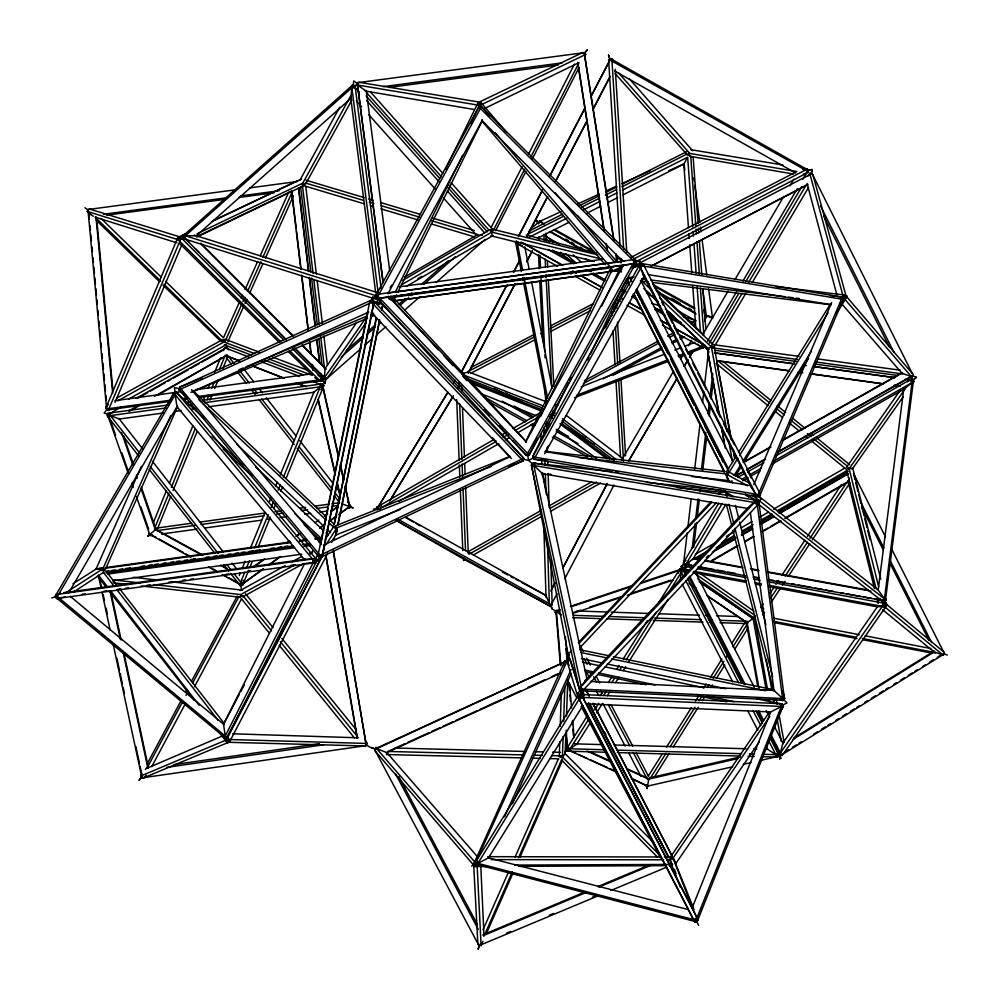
<?xml version="1.0" encoding="UTF-8"?>
<svg xmlns="http://www.w3.org/2000/svg" width="999" height="999" viewBox="0 0 999 999"><rect width="100%" height="100%" fill="white"/><g stroke="black" fill="none" stroke-linecap="round" stroke-linejoin="round"><path stroke-width="1.5" d="M584.303 54.233L584.315 52.647L357.242 82.742L383.054 282.63M331.705 542.469L331.718 540.971M559.29 756.755L559.752 741.832M560.239 726.298L561.263 693.681M568.468 661.912L565.097 660.651L563.249 665.709M563.136 736.475L562.4 757.941L560.327 757.155M563.661 721.153L564.81 687.412M565.084 754.557L565.871 732.941M566.495 715.958L567.794 680.444M186.039 233.803L183.217 235.14L183.004 238.461L380.532 300.637M185.127 239.123L185.339 235.801L196.341 235.789L350.824 98.476L351.835 87.75L355.294 87.825L354.383 86.663L355.007 85.527L351.548 85.452L378.146 292.782M236.001 189.723L87.924 209.528L88.774 212.937M60.839 593.331L56.344 594.28L56.955 598.301L65.322 596.94M196.791 237.1L303.758 185.689L303.933 183.616M208.891 406.73L313.898 392.307L325.224 382.804L325.612 378.758M227.535 743.256L227.772 740.746M325.562 378.758L325.187 382.792L321.715 380.219L325.224 382.754M353.284 85.489L353.708 80.894L357.405 83.516M693.294 566.208L683.503 564.41L687.237 532.654M687.961 526.461L691.233 498.576M694.692 469.155L699.962 424.238M702.509 402.547L703.783 391.708M704.52 385.514L708.428 352.16M692.195 548.314L695.104 523.588M695.654 518.956L698.026 498.863M701.473 469.505L705.843 432.417M708.029 413.873L709.302 403.047M710.027 396.865L712.762 373.688M693.681 547.302L696.603 522.602M697.327 516.421L699.325 499.438M700.237 491.72L700.599 488.636M702.784 470.104L706.78 436.138M709.153 416.071L710.426 405.269M711.151 399.088L713.511 379.021M758.603 504.37L883.453 602.097L886.063 600.112L885.663 598.526L884.465 598.851L878.196 589.984L903.695 389.335L912.012 382.642L909.977 379.857L907.604 381.768M606.393 752.259L567.469 751.148L566.246 730.169M884.152 601.273L912.324 380.169L913.511 380.132L885.364 600.948L768.406 580.007M532.355 464.06L531.893 467.357L535.614 463.399L532.355 464.06L542.607 473.751L747.289 508.366L756.093 500.224L759.003 502.984L757.404 505.269L754.482 502.509L757.904 501.81L761.001 499.3L758.778 495.741M757.404 505.269L757.904 501.81M780.381 700.074L783.603 699.4L784.078 696.153L780.381 700.074L782.854 700.586L784.352 698.214L758.703 500.661L533.241 462.999L531.456 465.134L568.493 655.956L569.318 654.845L568.106 653.97L571.64 651.098M333.167 549.45L366.333 745.579L141.933 777.884L142.208 776.111M378.534 304.083L381.406 302.884L523.651 458.241L523.039 460.764L319.692 557.829L320.092 555.294L179.545 387.187L202.447 377.622M678.433 573.289L678.858 570.616L680.956 569.205M681.393 569.418L681.93 565.983M648.701 779.133L647.602 786.101L632.504 778.77M680.144 580.207L681.193 573.526M372.615 297.178L371.99 301.024L372.602 297.24L376.536 296.778M337.05 527.734L335.876 534.989L337 529.333M381.83 309.765L382.904 304.533L381.63 309.815M508.653 466.62L523.101 460.901L523.588 458.091L372.327 299.638L179.87 387.125L179.008 389.885L185.789 396.266M775.336 757.055L775.823 754.657L777.821 753.096M776.423 745.454L778.121 754.732L777.634 757.13L762.075 756.68M323.064 552.597L371.953 313.249L374.101 301.498L369.967 300.624L317.894 556.156L322.065 556.693L324.787 544.58M320.542 545.042L328.022 508.341M328.646 505.282L352.01 390.621M352.635 387.562L367.907 312.637M321.89 556.967L373.988 301.461L382.992 304.558L382.48 307.118M333.891 525.262L376.198 317.832M334.59 523.351L376.573 317.532M337.712 524.987L379.62 319.618M337.15 529.195L336.014 534.765L331.818 541.371M338.087 524.625L379.682 320.804M937.274 657.379L941.22 654.919L943.381 655.344L944.117 652.26L885.439 603.458L769.267 581.942M335.052 528.533L335.714 525.774L509.615 456.531M769.005 586.65L877.334 606.83L882.317 606.356L883.128 603.034M943.381 655.344L884.627 606.793L885.439 603.458M179.008 389.885L371.628 302.447L372.327 299.638M778.271 451.598L909.764 377.147L912.112 377.46L912.924 374.163L845.254 295.092L775.998 286.588M848.226 482.03L849.262 477.922M779.67 759.34L780.743 755.057L783.291 753.933M845.254 295.092L844.342 298.676L912.112 377.46M689.148 570.816L684.377 569.555L685.202 566.371L692.844 567.782M597.989 895.891L478.983 945.653L374.675 749.637L567.245 660.764L377.897 747.564L375.711 747.514L374.812 750.636L474.887 866.533L485.764 866.483M473.688 865.159L474.7 861.837L477.285 858.591M474.887 866.533L475.886 863.223L375.711 747.514M704.595 321.353L706.393 315.472M478.196 949.038L479.42 945.054L478.146 949.05M566.783 661.288L568.119 656.93M782.229 704.183L783.079 706.131L697.015 921.99L696.003 920.229L782.229 704.183L756.98 698.863M779.744 703.658L781.318 706.455L770.729 711.937L692.157 907.841L697.002 917.719L693.443 919.555L689.223 910.913M153.484 522.327L166.433 490.571M169.368 483.354L192.919 425.624M202.922 401.086L204.695 396.765M208.229 388.099L209.99 383.766M214.698 372.227L220.592 357.792M223.526 350.574L224.713 347.689L248.614 356.93M154.92 527.609L168.981 493.156M171.316 487.412L195.329 428.546M207.043 399.825L208.791 395.517M211.726 388.336L214.073 382.605M219.343 369.68L224.613 356.755M170.717 496.316L156.98 529.982L202.822 555.119M173.052 490.571L197.065 431.693M209.952 400.099L211.713 395.791M214.635 388.611L218.157 379.982M222.839 368.494L227.784 356.381L225.187 355.319L239.648 360.926M239.236 575.649L240.409 572.764M242.158 568.456L245.092 561.263M250.362 548.314L265.01 512.362M269.106 502.297L270.866 497.977M275.549 486.476L277.31 482.155M280.232 474.975L314.21 391.546M248.714 570.229L242.557 585.352L239.797 584.403L244.792 572.14M246.541 567.832L249.463 560.639M252.397 553.458L253.559 550.586M254.733 547.714L268.194 514.672M271.116 507.492L273.451 501.735M278.134 490.247L280.482 484.503M283.404 477.322L321.154 384.603L323.838 385.714L286.126 478.359M249.875 567.357L252.223 561.613M258.067 547.252L270.342 517.107M273.851 508.503L275.599 504.195M280.856 491.271L282.617 486.963M187.712 232.742L177.897 237.387L105.644 408.491L108.242 410.414L110.964 408.903M108.242 410.414L180.644 239.373L183.429 238.049M115.01 402.36L181.818 244.892M533.878 459.103L759.24 496.903L758.303 494.567L842.369 297.028L830.032 295.504M759.24 496.903L843.156 299.488L842.369 297.028M753.808 484.627L831.68 302.547M468.768 372.365L468.344 372.989L514.985 283.816M484.627 934.739L512.225 872.002M518.493 857.741L561.775 759.377M565.097 660.651L473.638 864.185L477.884 944.317L481.093 945.603L482.979 941.32M486.113 934.19L512.437 874.312M519.955 857.204L562.574 760.264M141.334 466.333L96.041 569.118L102.909 568.793L170.779 415.484M169.006 403.521L173.701 392.869L176.773 392.432L317.145 560.252L227.285 736.987L224.313 737.836L220.929 733.453M483.004 929.832L508.141 872.814M515.047 857.142L558.391 758.79M177.61 406.518L105.07 570.042L102.073 570.666M239.298 302.447L223.464 337.812L165.584 281.356M241.209 298.202L242.47 295.379M245.005 289.722L257.68 261.438M260.215 255.781L288.723 192.133M225.774 339.885L241.721 304.358M243.007 301.523L244.917 297.252M247.465 291.571L260.864 261.738M262.774 257.467L292.12 192.108M227.822 341.695L243.756 306.281M245.03 303.446L246.94 299.2M249.488 293.531L262.862 263.786M265.409 258.117L293.444 195.779M504.52 816.695L571.078 669.467M512.337 803.783L571.203 673.463M697.015 921.99L476.81 864.497L475.574 862.749L568.019 659.078L570.279 659.552L567.045 661.226L569.068 665.346M806.955 172.053L806.368 173.314L803.371 174.026M802.834 179.333L808.141 170.042L610.651 58.754L591.208 95.792M447.839 392.17L376.673 509.44L447.827 392.532M587.562 359.977L588.923 357.167M590.284 354.358L626.96 278.496M545.616 451.423L548.326 445.804M605.307 327.809L628.646 279.47M489.572 115.971L481.481 106.506L478.733 107.143L375.124 296.715L526.411 455.344L529.183 455.107L537.375 438.274M601.523 306.431L619.954 268.556M546.353 460.601L533.966 459.24L532.717 456.83L568.581 382.942M569.929 380.157L571.291 377.372M445.454 169.368L478.059 102.672L582.879 52.472L585.739 54.421L584.665 56.518M540.559 416.558L611.738 270.816M390.085 287.987L391.446 285.202M470.566 123.589L478.758 106.868L481.468 106.781L636.838 261.288L529.108 454.97L526.485 455.482L512.749 440.559M479.77 107.605L481.131 104.808L585.739 54.421M525.836 441.271L609.69 269.842L612.424 269.418M391.783 299.3L393.156 296.503M395.217 292.32L462.549 155.357M396.516 294.805L394.455 298.988L526.423 441.908M397.889 292.008L482.442 120.317M304.732 563.374L223.514 724.175L225.25 735.988L222.827 735.913M224.313 737.836L314.098 560.926L317.145 560.252M491.071 227.647L522.152 166.683M528.508 154.208L574.413 64.136M493.518 230.095L524.625 169.181M530.981 156.731L579.058 62.6L484.39 108.579M495.566 230.769L525.973 171.304M532.342 158.853L579.008 67.582M518.219 236.713L542.544 189.735M549.7 175.924L584.765 108.217M519.38 234.927L542.282 190.709M550.162 175.512L585.227 107.805M591.67 95.38L608.853 62.213M610.651 58.754L609.565 60.827L608.603 59.728L611.863 58.879L613.91 61.201M327.797 553.096L229.558 741.87L143.544 777.896L140.597 776.098L226.398 739.909L322.302 555.943M547.477 196.653L526.81 236.588L547.639 196.791M555.394 181.456L587.025 120.654M592.782 109.603L610.027 76.436M556.268 180.22L587.15 120.867M592.894 109.815L609.427 78.059M461.163 372.427L506.318 285.889M513.486 272.153L519.942 259.79M462.013 371.166L507.142 284.69M513.598 272.34L520.042 259.99M527.26 260.389L532.317 250.737M515.084 283.991L468.344 372.989M526.623 261.963L532.405 250.936M395.666 520.029L550.324 606.306L557.055 593.756M564.735 578.796L614.01 485.039M204.745 419.093L176.436 392.507L174.038 392.807L54.957 596.64L224.588 737.374L227.01 737.449L322.227 556.093M239.261 694.492L224.076 723.288L119.83 589.06M240.709 691.745L244.318 684.889M552.01 588.399L554.907 582.892M562.887 567.757L607.105 483.803M550.786 590.983L555.144 582.717M563.111 567.569L607.355 483.578M140.597 776.098L142.07 773.351M147.24 763.723L181.181 700.499M185.602 692.245L187.075 689.497M191.508 681.256L237.25 596.028M147.665 766.87L182.293 702.285M185.989 695.416L188.199 691.296M192.62 683.041L239.036 596.465M151.761 766.533L185.602 703.308M194.43 686.825L241.508 598.876M463.573 560.489L464.635 558.528M387.899 293.843L482.405 120.03M516.458 240.784L515.397 242.745L557.592 266.396M518.531 241.945L517.47 243.906L522.365 245.854M299.825 180.444L339.722 107.168M375.124 296.715L377.884 296.278L481.481 106.506M538.573 223.901L540.047 221.191L542.769 222.715M463.524 560.476L464.585 558.516M313.074 273.589L302.285 184.128L350.524 96.179L375.711 292.882M351.848 100.087L305.494 184.141L302.285 184.128M525.599 442.195L623.164 265.784M688.473 227.66L683.803 164.061L687.374 157.642M526.485 455.482L634.203 261.576L636.838 261.288M532.642 456.68L640.409 263.349L841.932 297.065L843.581 299.45L839.472 306.069M533.966 459.24L641.932 265.834L640.409 263.349M544.667 453.721L644.58 275.462M704.919 345.154L703.259 348.052L677.397 333.554M68.631 592.981L177.41 405.881M54.957 596.64L57.343 596.565L176.436 392.507M621.703 460.002L673.576 371.203M680.494 359.178L682.991 355.095M688.323 345.766L691.62 340.334M628.496 461.126L677.01 378.421M684.053 366.408L687.175 361.076M689.522 357.068L692.657 351.735M702.684 334.628L728.034 291.171M734.927 279.67L783.666 196.553M789.959 185.826L793.893 179.133M628.596 461.151L677.147 378.384M684.203 366.371L688.111 359.69M689.685 357.018L692.806 351.685M707.404 341.333L736.575 291.795M742.894 281.094L797.302 188.699M709.39 343.181L738.623 293.681M745.741 281.643L801.835 186.651M808.166 175.949L809.739 173.277L812.849 174.5L846.465 297.515L836.6 313.361M711.962 344.305L742.082 293.394M748.426 282.68L806.28 184.865M731.231 438.623L714.185 346.74L745.916 293.182M752.259 282.48L808.591 187.412M718.706 503.171L683.279 562.924L685.139 565.634L689.173 563.299M731.405 481.743L731.98 480.756M685.139 565.634L722.277 503.359M725.911 504.208L692.644 559.59L710.114 549.512M389.598 501.036L453.359 395.741M458.204 387.749L459.815 385.077L458.753 382.629M391.221 498.676L452.547 397.427M458.191 388.099L459.802 385.427M453.496 382.867L455.119 380.207M780.419 710.963L783.441 706.555L781.867 703.758L578.896 694.355L475.561 862.149L476.81 865.109L482.217 865.109M476.81 865.109L580.332 697.302L578.896 694.355M736.388 455.819L726.573 471.678L728.034 474.125M738.848 451.86L830.444 303.896M476.648 860.389L477.897 863.348L488.499 857.866L582.754 705.706L577.697 696.315M548.414 605.244L549.363 603.696L545.978 595.416M728.845 472.802L737.861 458.266M739.497 455.619L827.984 312.899M550.324 606.306L551.286 604.77L397.827 519.155M734.078 475.487L740.659 464.897M743.131 460.926L811.475 351.074M735.476 475.836L741.233 466.583M743.693 462.624L808.641 358.279M617.17 772.452L566.383 749.088L586.725 716.795M593.369 706.268L595.029 703.633M600.012 695.729L602.497 691.77M608.304 682.554L611.625 677.285M616.608 669.392L619.093 665.434M623.251 658.853L647.315 620.654M657.28 604.857L680.107 568.618L686.475 572.814M568.856 750.798L588.798 719.155M594.617 709.927L598.763 703.333M603.746 695.429L606.243 691.47M612.062 682.242L614.547 678.296M619.53 670.379L622.027 666.433M626.173 659.839L656.081 612.387M669.367 591.296L682.667 570.204M576.573 744.567L590.721 722.127M596.54 712.886L602.36 703.633M607.355 695.716L609.852 691.758M615.671 682.517L619.005 677.235M623.164 670.629L625.661 666.67M628.983 661.388L668.081 599.35M678.071 583.503L680.556 579.545M648.339 776.048L662.399 753.696M666.533 747.115L691.345 707.667M695.479 701.098L698.788 695.841M703.758 687.949L706.231 684.003M710.376 677.434L721.952 659.028M731.88 643.244L745.454 621.665M650.349 778.196L666.046 753.234M670.179 746.665L694.979 707.255M699.113 700.686L702.409 695.429M707.367 687.549L709.028 684.914M713.161 678.346L723.9 661.263M726.385 657.33L728.858 653.383M732.991 646.815L747.04 624.487M654.233 777.234L669.168 753.483M673.314 746.89L698.201 707.317M702.347 700.724L704.844 696.765M710.651 687.537L712.312 684.902M716.458 678.296L724.75 665.109M734.715 649.288L747.989 628.184M326.074 544.53L337.187 527.522L333.579 526.785L325.237 539.148M56.344 594.28L56.456 598.613L315.909 562.599L319.48 557.155M760.589 607.704L763.149 603.808M769.954 593.431L774.213 586.937M775.923 584.353L778.483 580.456M781.88 575.262L804.882 540.234M807.442 536.338L841.52 484.44M762.025 611.188L763.748 608.591M770.591 598.176L777.434 587.762M785.139 576.048L807.404 542.207M809.977 538.299L846.777 482.33L785.114 518.031M762.886 614.959L764.585 612.362M771.415 602.01L780.793 587.774M782.492 585.189L785.052 581.306M788.461 576.123L809.777 543.768M812.337 539.885L849.849 482.942M315.909 562.599L315.334 558.591L317.794 554.907M769.542 711.8L670.504 856.992L664.31 856.98M769.842 716.445L673.026 858.129L675.961 863.348L759.352 741.695M356.78 322.315L324.613 369.23L320.704 336.838M371.566 300.761L373.301 298.226M365.796 322.914L326.985 378.721L323.713 378.796L365.796 317.982M376.311 302.772L378.946 298.976M877.334 606.83L782.891 743.006L780.381 753.021L778.995 752.984M379.145 303.733L380.919 301.174M885.027 599.625L886.538 605.631L782.205 755.506L779.295 754.607L883.528 604.62L882.379 600.037M900.211 390.297L846.665 467.045L847.901 468.781M912.137 384.091L913.935 381.556L911.9 378.758L909.977 379.857M782.854 700.586L757.092 502.947L758.703 500.661M848.526 469.655L905.618 388.236L772.264 463.986M310.439 554.108L313.012 550.461M319.018 541.945L321.591 538.299L315.447 539.16M852.172 469.205L903.196 396.79M582.017 685.389L586.863 678.708M578.096 693.094L580.531 689.747M478.983 945.653L479.995 944.267M473.801 866.62L475.262 864.772M241.508 595.579L240.185 597.24L141.159 585.963M145.367 769.467L148.077 766.108L124.076 653.683M139.198 780.194L141.87 776.872L139.148 780.144M331.705 541.72L334.615 538.124M144.418 777.522L146.229 775.286M491.108 230.944L492.495 229.246L597.739 254.832M226.86 742.257L229.096 739.522L367.37 743.456L365.272 745.966L226.86 742.257L218.244 731.168M228.534 742.307L230.757 739.56M317.719 374.812L321.603 378.434L319.505 380.994L314.797 377.572M317.769 380.332L320.642 381.431L322.739 378.871L292.52 348.763M479.308 102.06L476.948 104.92L480.032 107.055L478.421 105.17L356.293 84.84L358.516 82.205L480.781 102.31L505.993 131.843M478.421 105.17L480.781 102.31M164.011 284.253L222.927 341.608L224.912 339.223L259.44 352.185M108.342 404.383L106.406 406.68L107.268 409.965L169.818 401.423M106.98 409.515L104.096 412.962L107.929 414.423M177.06 239.373L179.321 236.713L182.055 238.699M180.394 237.05L89.311 208.928L87.188 211.388L178.147 239.71L180.394 237.05L283.691 339.96M941.22 654.919L944.53 653.758L891.795 549.363M693.443 919.555L694.455 921.328L696.503 921.103L698.014 919.492L698.289 920.191L694.73 922.027L577.822 696.765L566.945 660.876L570.179 659.203L581.406 694.904L698.289 920.191M578.309 642.657L710.976 501.723M718.468 493.768L720.604 491.496M578.833 643.568L711.725 502.385M719.168 494.48L721.303 492.22M579.72 647.914L716.121 503.021M584.914 680.781L747.289 508.366M579.258 688.573L756.443 500.424L759.365 503.184L582.192 691.296L579.258 688.573L567.994 653.621M706.268 557.742L708.403 555.481M374.675 749.637L375.849 748.513M377.897 747.564L376.735 748.688L386.788 752.572L478.146 857.517M612.325 471.653L533.316 463.149L531.381 464.985L579.67 690.759L782.504 700.174L784.715 698.626L782.791 691.083M121.091 406.868L106.993 415.484L138.611 455.894M359.44 92.457L352.809 84.903L182.767 236.126L286.725 340.522M183.466 237.475L353.733 86.064L352.809 84.903M346.366 350.424L362.762 336.001M367.445 331.88L375.649 324.675M399.076 304.071L404.932 298.913M408.441 295.829L411.95 292.732M421.328 284.49L448.264 260.801M341.258 357.08L363.361 337.637M366.858 334.565L375 327.41M378.496 324.338L380.819 322.29M400.599 304.895L408.741 297.727M411.064 295.679L413.399 293.644M423.863 284.428L455.282 256.793M294.455 348.239L325.761 379.483L361.388 348.151M364.897 345.08L371.903 338.923M376.561 334.815L385.901 326.611M404.583 310.19L419.755 296.84M436.088 282.48L485.114 239.385M136.301 496.353L150.137 535.626L152.347 535.314L149.713 534.39L157.83 527.922M147.752 536.163L150.1 534.128L150.137 535.626M147.74 536.188L150.087 534.153M320.829 389.76L322.952 387.924L322.702 385.277L320.017 384.165L320.254 386.8L322.952 387.924L322.502 385.164M726.947 496.74L725.424 490.734L723.363 492.445L677.172 487.587M230.607 573.438L240.185 585.689L263.599 568.606M345.167 485.801L349.525 505.332L349.775 507.879L347.577 508.191L349.65 506.605L352.922 507.854M348.688 507.38L350.612 505.831L347.739 502.147M530.344 229.033L540.047 221.191M685.926 560.364L683.778 562.087L685.626 564.797L693.144 558.753L699.275 559.865M916.445 377.31L912.911 380.157L916.47 377.285L912.412 375.849M680.856 566.645L684.79 567.956L680.819 566.658L684.078 564.098M579.12 688.149L581.206 686.5M579.67 690.759L581.768 689.11L784.715 698.626M760.127 760.514L776.885 756.705L778.883 755.144L769.592 737.187M347.577 508.191L349.65 506.605L349.25 504.083L349.5 506.63L341.72 503.671M884.465 598.851L881.842 600.849L880.057 598.314M268.644 564.972L279.995 556.78M301.436 541.308L305.219 538.586M320.342 527.659L324.126 524.937M329.171 521.291L336.738 515.834M340.522 513.111L350.612 505.831M240.185 585.689L262.899 569.293M269.206 564.747L280.557 556.543M319.668 528.321L324.725 524.675M329.77 521.041L336.076 516.483M338.599 514.66L347.427 508.291M252.984 567.17L264.373 559.015M278.296 549.05L280.831 547.24M287.163 542.719L289.685 540.909M296.016 536.376L299.812 533.653M314.997 522.789L318.793 520.079M325.125 515.546L327.66 513.736M331.456 511.013L337.787 506.493M253.559 566.957L263.686 559.715M286.476 543.394L289.011 541.583M296.603 536.151L300.412 533.429M324.463 516.208L326.998 514.398M332.068 510.776L338.399 506.243M752.746 618.294L755.269 616.508M576.997 743.893L570.117 748.788L567.644 747.09L567.332 749.512L566.383 749.088M747.127 622.677L753.059 618.443M640.509 583.491L680.331 570.117L682.442 568.706L686.013 575.611M73.876 591.845L103.846 572.177L103.309 568.531L66.359 592.37L305.457 559.19M560.889 665.546L556.318 610.277L558.516 610.352L556.443 611.7L556.156 614.073L555.144 612.137L560.164 609.802M72.989 583.728L96.453 568.856L102.597 568.006M793.668 738.136L934.34 650.973M793.194 739.335L934.564 651.71M784.54 752.247L788.486 749.787M792.432 747.339L796.39 744.879M799.025 743.244L801.648 741.608M813.498 734.253L817.457 731.805M821.403 729.345L825.349 726.897M827.984 725.262L830.619 723.626M835.888 720.354L838.523 718.718M842.469 716.258L846.415 713.81M850.374 711.35L854.32 708.903M856.955 707.267L859.59 705.631M864.859 702.359L867.494 700.724M871.44 698.264L875.386 695.816M879.345 693.356L883.291 690.908M885.926 689.273L888.561 687.637M893.818 684.365L896.453 682.729M900.411 680.282L904.357 677.821M908.303 675.374L912.262 672.914M914.884 671.278L917.519 669.642M922.789 666.37L925.424 664.735M929.37 662.287L933.328 659.827M770.466 736.363L780.044 755.032L781.443 755.082L944.53 653.758M417.932 278.621L421.928 276.261M406.443 286.388L493.181 235.439M401.561 284.777L491.471 232.255M404.47 277.21L477.709 234.565L431.693 220.791M402.684 280.394L490.097 229.57M711.388 560.714L736.862 545.978M746.241 540.534L752.946 536.663M762.337 531.231L767.694 528.121M770.379 526.573L779.757 521.141M698.751 568.593L701.448 567.02M710.901 561.55L737.924 545.904M744.667 541.995L754.133 536.525M762.237 531.83L781.143 520.879M785.189 518.531L848.675 481.78M377.56 509.915L376.573 507.317L494.006 439.448M502.072 434.79L506.106 432.455M512.824 428.571L541.058 412.262M379.383 508.866L496.416 441.271M503.146 437.387L508.528 434.278M515.259 430.394L539.472 416.408M399.051 501.223L498.726 443.706M505.457 439.822L509.502 437.487M517.582 432.829L536.438 421.94M695.379 554.233L714.235 543.369M726.348 536.376L734.44 531.718M741.171 527.847L751.935 521.64M760.027 516.982L768.106 512.325M773.488 509.215L844.867 468.081M722.202 542.532L734.302 535.551M742.357 530.906L753.109 524.7M761.176 520.054L771.927 513.848M777.297 510.751L847.177 470.429M697.252 558.628L705.344 553.97M716.121 547.752L734.977 536.863M741.708 532.966L752.484 526.748M760.564 522.09L772.689 515.084M778.084 511.975L848.126 471.54M686.638 572.902L684.153 568.056L688.748 565.409M698.189 559.952L700.886 558.404M714.36 550.611L735.938 538.161M741.333 535.039L752.11 528.821M760.202 524.15L773.688 516.358M779.07 513.249L847.839 473.538M684.153 568.056L690.821 564.747M712.362 552.31L735.252 539.085M741.995 535.189L752.759 528.971M760.838 524.3L774.312 516.533M779.695 513.411L848.376 473.751M129.495 411.213L140.322 405.07M157.917 395.092L227.41 355.02L154.37 396.441M742.132 479.07L746.191 476.76M750.249 474.463L761.076 468.319M773.251 461.401L913.935 381.556M742.619 480.819L748.014 477.759M750.711 476.223L760.139 470.879M128.671 411.014L139.485 404.882M468.194 551.71L541.358 510.289M549.475 505.681L591.483 481.905M469.168 554.158L541.021 513.511M550.511 508.141L596.603 482.055M473.376 554.982L542.42 515.946M550.536 511.351L600.624 483.029M736.251 475.387L741.683 472.315M747.102 469.255L763.361 460.039M735.664 476.211L743.805 471.603M746.515 470.067L765.509 459.303M777.709 452.397L913.348 375.574L812.062 173.501L810.526 174.263M738.099 477.285L744.867 473.451M747.577 471.915L763.81 462.712M775.986 455.806L911.9 378.758M743.119 462.35L770.204 447.053M783.753 439.41L902.184 372.54M743.88 462.375L770.991 447.077M783.191 440.184L902.484 372.814M136.014 398.476L226.91 347.39L228.833 349.85M111.064 413.186L113.786 411.663M138.212 397.927L147.715 392.582M150.437 391.046L165.359 382.654M168.082 381.131L170.792 379.595M173.501 378.072L188.436 369.68M191.146 368.144L199.288 363.561M202.01 362.038L222.365 350.587M128.634 399.063L226.548 344.53M117.732 400.849L223.776 342.058M116.546 398.151L222.702 339.523L225.137 341.308M240.197 590.534L285.214 565.634M292.033 561.863L301.586 556.58M295.155 564.685L240.697 594.592L241.171 596.003L242.57 596.903L303.521 563.611M603.209 378.871L661.887 347.315M671.44 342.182L676.897 339.248M679.632 337.774L682.354 336.313M584.365 380.681L657.979 341.208M667.519 336.089L674.337 332.43M690.696 323.664L696.141 320.729M583.391 383.579L658.403 343.319M669.318 337.462L674.775 334.528M692.507 325.012L695.242 323.551M555.382 406.218L558.129 404.745M613.086 375.249L661.163 349.45M672.165 343.556L677.659 340.597M680.406 339.123L684.527 336.913M470.579 367.694L534.028 334.565M550.574 325.924L593.331 303.596M535.077 336.551L467.857 371.678L545.254 401.373M540.571 333.678L543.306 332.242M550.174 328.659L591.333 307.155M470.591 373.389L535.352 339.51M550.511 331.581L590.471 310.664M653.121 265.11L805.881 185.539M650.986 266.283L808.016 184.478M633.503 259.103L807.354 169.043L808.341 172.29L635.364 262.025M632.454 266.783L812.062 173.501M630.631 257.517L796.827 171.516L688.548 153.222M632.18 268.269L642.981 263.661L760.576 494.805L756.98 496.665L753.97 494.942M533.191 458.029L528.658 460.364L532.38 463.848M842.582 298.326L847.177 295.979L844.867 296.815M577.822 696.765L581.406 694.904M579.133 699.263L582.717 697.414L586.326 703.858L770.729 711.937M471.59 866.046L476.073 863.723M782.479 705.182L787.025 702.859L783.353 699.437M669.58 859.227L672.802 857.567L693.431 910.314L586.475 704.12M537.45 238.299L569.205 222.19M587.15 213.087L600.961 206.081M607.867 202.585L617.532 197.677M623.051 194.88L683.803 164.061M529.208 230.994L562.612 214.173M579.32 205.757L598.801 195.941M605.769 192.432L616.895 186.825M622.464 184.016L686.488 151.761M527.647 234.365L563.711 216.171M581.743 207.08L599.775 197.989M605.332 195.192L616.42 189.598M621.977 186.801L687.162 153.921M529.345 237.125L566.845 218.194M583.503 209.778L600.174 201.361M607.117 197.852L616.833 192.944M622.389 190.147L687.662 157.193L692.732 226.748M197.04 233.778L302.622 183.254M197.79 236.114L291.358 191.346M320.092 555.294L523.651 458.241M211.401 221.753L301.561 178.896M323.826 545.042L510.452 456.468M212.887 220.829L296.616 181.206M613.523 266.546L610.814 267.794L611.301 271.466L623.413 266.184M538.236 222.103L561.026 211.638M577.996 203.833L599.213 194.093M606.281 190.846L616.183 186.289M621.84 183.691L650.124 170.692M668.781 170.729L684.352 163.624M404.907 743.693L387.937 751.448L523.488 754.907M407.742 742.394L428.958 732.692M431.793 731.405L440.272 727.522M443.106 726.236L453.009 721.703M455.844 720.416L477.06 710.714M479.895 709.427L501.111 699.725M503.933 698.438L520.916 690.671M527.984 687.437L544.967 679.682M552.035 676.448L557.692 673.863M386.151 752.871L560.352 673.276M190.971 392.345L368.756 312.05M146.928 768.243L222.652 735.901M192.732 391.683L367.582 318.219M370.454 317.008L374.75 315.209M621.765 269.355L611.638 271.566M379.745 299.775L376.785 298.526L376.211 294.468L635.252 259.403L635.589 263.549L386.064 297.465M238.861 369.792L243.169 367.994M246.041 366.783L366.571 316.221M370.866 314.423L373.738 313.211M482.892 934.827L584.927 892.007M597.777 886.613L647.752 865.646M483.316 935.613L586.251 892.419M599.113 887.025L650.574 865.434M506.406 933.216L510.701 931.418M549.375 915.234L553.671 913.436M592.345 897.264L596.64 895.466M610.889 890.484L666.808 867.107M669.68 865.908L672.552 864.709M336.501 527.959L491.083 466.508M335.327 535.202L400.324 509.49M581.268 386.763L664.785 354.083M674.862 350.137L680.619 347.877M684.939 346.191L695.029 342.245M576.673 395.317L667.881 359.84M678.021 355.906L683.816 353.646M688.161 351.96L703.009 346.191L705.169 347.015L687.737 353.783M555.544 405.132L558.441 403.996M574.425 397.789L668.855 361.126M679.02 357.18L684.827 354.92M632.804 267.582L642.981 263.661M570.479 606.331L632.355 585.539M641.183 582.567L682.442 568.706M555.144 612.137L559.39 610.714M571.191 606.755L631.655 586.463M573.301 612.549L580.694 610.089M589.56 607.155L620.591 596.84M630.931 593.406L670.829 580.157M572.552 613.473L621.378 597.277M627.297 595.317L673.164 580.094M626.685 279.071L633.903 276.698M642.569 273.863L751.872 488.149M911.687 376.049L913.348 375.574M689.547 154.608L687.512 155.107L615.059 73.464M807.729 170.554L812.224 169.493L807.691 170.529M802.959 169.518L805.956 168.806M649.338 777.959L740.409 756.88M647.352 779.445L738.361 758.441M732.754 766.745L646.253 786.4L645.254 784.49M743.406 764.322L751.011 762.587M306.119 563.311L316.096 562.325M461.838 373.514L468.756 372.028M51.686 597.839L56.181 596.878M63.836 592.694L66.833 592.057M683.503 564.41L684.914 564.148M463.111 558.778L549.425 605.794L552.172 605.282L550.799 560.327M381.356 505.794L378.384 506.268L377.61 507.904L376.573 507.317M373.301 509.178L377.123 508.578M174.188 764.572L319.418 743.681M166.721 767.369L323.601 744.792M105.906 572.839L293.743 546.328M304.52 544.805L309.141 544.155M107.63 574.1L294.618 547.702M303.896 546.403L310.077 545.529M112.612 580.869L301.848 554.145M309.54 553.059L312.612 552.622M141.383 487.262L155.607 528.221L191.708 523.214M199.413 522.14L265.634 512.949M274.875 511.663L281.031 510.801M299.513 508.241L305.682 507.38M314.922 506.106L328.783 504.17M331.855 503.746L339.56 502.672M194.917 525.362L157.929 530.494L155.657 529.507L155.182 526.985M201.086 524.5L264.285 515.721M276.611 514.01L282.779 513.149M301.273 510.589L307.43 509.727M316.683 508.441L327.472 506.943M332.093 506.306L338.261 505.444M161.576 534.028L196.928 529.12M204.62 528.046L261.488 520.154M267.645 519.293L270.717 518.868M279.945 517.582L286.089 516.733M304.533 514.173L310.689 513.311M319.905 512.025L327.597 510.964M330.669 510.539L333.741 510.114M55.844 594.592L315.334 558.591M82.193 594.255L85.277 593.831M103.821 591.258L106.918 590.834M117.732 589.323L120.817 588.898M125.462 588.249L128.546 587.824M147.09 585.252L150.187 584.827M168.731 582.242L171.816 581.818L242.57 590.197M182.642 580.319L185.727 579.882M190.372 579.245L193.456 578.821M225.911 574.313L229.008 573.876M247.552 571.303L250.637 570.879M290.821 565.297L293.906 564.872M128.059 472.952L107.967 415.946L107.904 413.274L168.881 404.907M185.839 402.572L190.472 401.935M202.809 400.249L322.377 383.841L338.361 455.344M107.967 415.946L165.909 407.992M189.061 404.82L192.158 404.395M204.495 402.697L322.627 386.476L338.261 456.406M164.098 412.887L119.318 419.031L107.929 414.61L110.277 412.949L110.352 415.621L108.466 417.37L107.904 413.274M174.912 411.401L181.094 410.552M191.895 409.066L196.528 408.429M105.669 567.582L290.16 542.032M299.375 540.759L305.532 539.897M314.76 538.623L319.368 537.986M104.845 568.319L290.846 542.557M300.075 541.283L306.218 540.434M105.757 571.266L108.841 570.841M111.925 570.417L115.022 569.979M119.655 569.343L122.74 568.918M125.824 568.493L130.457 567.844M141.259 566.346L144.356 565.921M148.988 565.284L152.073 564.847M155.157 564.423L158.242 563.998M162.874 563.361L165.971 562.924M170.592 562.287L173.689 561.863M176.773 561.426L179.857 561.001M184.49 560.364L187.575 559.927M190.672 559.502L195.305 558.866M206.106 557.367L209.191 556.942M213.823 556.293L216.908 555.869M220.005 555.444L223.089 555.007M227.722 554.37L230.806 553.946M235.439 553.296L238.524 552.872M241.621 552.447L244.705 552.022M249.338 551.373L252.422 550.948M255.507 550.524L260.14 549.875M270.954 548.389L274.038 547.952M278.671 547.315L281.755 546.89M284.84 546.453L287.924 546.028M293.281 545.929L106.443 571.815L116.97 585.364M302.547 544.642L308.716 543.793M399.612 286.763L602.547 259.29M388.574 292.994L624.188 261.101M376.785 298.526L635.789 263.461M395.392 296.353L607.592 267.607M394.405 297.103L609.265 268.007M388.536 298.651L393.381 300.986L608.716 271.815M395.841 300.799L608.553 271.99M114.935 400.674L181.044 391.658M196.428 389.56L311.738 373.838M87.924 209.528L106.618 408.941L170.005 400.299M182.367 398.601L187.013 397.977M197.839 396.503L321.516 379.62L321.865 380.669L199.138 397.427M183.716 399.525L186.801 399.101M249.887 187.862L297.714 181.468M103.521 214.261L226.636 197.777M240.497 195.916L278.971 190.772M106.481 215.197L226.348 199.151M238.636 197.502L273.988 192.77M383.042 86.638L562.175 62.875M388.886 87.45L558.191 64.997M172.79 394.955L175.187 394.642L176.948 406.68L304.158 559.378L312.475 558.978L313.049 562.999M849.15 468.756L852.796 468.319L880.756 579.07M388.923 297.078L376.898 298.576L376.323 294.518M611.463 271.391L619.005 270.529L610.227 271.641M885.102 605.032L887.249 604.845L884.639 601.048M99.038 568.493L103.159 568.306M327.547 377.909L324.275 377.997L325.187 368.406L302.21 345.392M518.431 866.333L666.183 865.646M669.293 865.634L672.414 865.621M482.355 235.202L476.61 235.215L443.481 198.052M178.521 236.9L183.204 236.863M514.747 865.084L672.527 864.435M487.699 856.667L661.213 856.98M491.271 859.627L663.598 859.802M666.695 859.802L669.805 859.802L672.015 863.71M534.39 755.182L542.182 755.381M551.535 755.619L561.313 755.868M386.413 754.545L521.553 757.879M532.43 758.154L540.197 758.341M549.512 758.578L558.828 758.803M395.055 748.026L524.562 751.448M535.489 751.735L543.294 751.947M552.659 752.185L560.451 752.397M574.662 743.83L601.81 744.605M614.21 744.967L746.003 748.75M753.745 748.975L756.855 749.063M764.61 749.287L767.707 749.375L775.823 754.657M567.782 748.726L604.407 749.774M616.87 750.124L741.533 753.683M749.325 753.908L754.008 754.045M763.348 754.307L778.121 754.732M617.282 752.572L740.271 756.068M748.064 756.28L754.282 756.468M232.73 733.79L358.479 737.811M577.11 610.988L608.091 612.05M611.188 612.162L648.376 613.436M659.228 613.811L699.512 615.197M705.719 615.409L708.815 615.509M716.558 615.784L738.249 616.52M573.526 615.322L604.645 616.383M609.315 616.545L645.117 617.769M654.445 618.094L701.136 619.68M708.915 619.954L712.037 620.054M719.817 620.317L746.877 621.241L758.978 688.299M572.577 617.669L602.072 618.681M606.73 618.831L642.432 620.054M653.296 620.416L702.971 622.115M709.19 622.327L712.287 622.427M720.054 622.702L746.44 623.588L757.717 686.188M580.332 697.302L783.441 706.555M590.509 681.455L774.575 690.509M646.852 482.43L725.424 490.734M541.683 473.351L544.755 473.676M547.839 474.001L550.924 474.325M615.421 471.978L618.518 472.315M692.032 476.548L729.233 480.619M546.403 451.511L725.037 471.503M578.558 457.492L726.485 473.951M113.312 582.792L127.235 584.378M113.849 579.932L140.122 582.979M154.046 584.577L240.622 594.58M133.404 577.285L156.468 580.007M629.183 277.285L632.28 277.672M641.545 278.821L646.191 279.408M650.824 279.982L785.301 296.753M788.398 297.14L793.031 297.727M796.128 298.102L799.212 298.489M640.222 280.919L647.926 281.893M652.559 282.467L829.957 304.683M799.05 356.368L713.099 344.605L656.031 290.209M817.469 358.878L900.349 370.217M712.262 347.777L797.352 359.478M815.783 362.013L902.596 373.951L841.857 303.946M714.872 350.262L796.203 361.476M814.622 364.023L897.489 375.449M714.447 352.797L794.692 363.811M814.747 366.571L894.992 377.597M907.329 379.283L913.511 380.132M715.222 353.097L794.055 363.923M803.321 365.197L806.418 365.622M814.148 366.683L894.517 377.722M905.331 379.22L912.324 380.169M717.245 360.701L789.647 370.766M798.888 372.053L801.972 372.477M811.213 373.763L882.092 383.616M894.417 385.327L899.038 385.964M716.483 360.801L789.01 370.891M798.276 372.177L802.896 372.814M810.614 373.888L883.141 383.966M893.955 385.477L900.124 386.326M648.426 274.613L831.368 304.72M690.659 149.65L782.791 164.96M804.282 168.531L807.354 169.043M641.932 265.834L843.581 299.45M544.942 451.56L751.66 485.801M532.717 456.83L758.303 494.567M531.456 465.134L757.092 502.947M365.097 90.984L474.4 109.528M793.381 174.001L689.535 156.244L688.873 154.233M241.171 596.003L243.494 596.391M693.943 558.379L700.062 559.502M704.657 560.339L742.919 567.295M750.561 568.693L758.216 570.079M767.394 571.753L868.393 590.134M705.406 560.988L742.207 567.682M751.41 569.355L759.065 570.754M768.268 572.427L870.991 591.133M689.497 564.984L692.557 565.546M700.212 566.957L713.985 569.48M717.045 570.042L724.7 571.453M727.759 572.015L735.401 573.414M753.77 576.785L758.353 577.634M770.604 579.882L773.663 580.444M776.722 581.006L784.365 582.405M792.02 583.803L795.079 584.365M798.139 584.927L811.912 587.462M814.972 588.024L822.627 589.422M825.686 589.984L833.341 591.396M840.983 592.794L844.043 593.356M847.102 593.918L860.876 596.453M863.935 597.015L871.59 598.413M874.649 598.975L882.304 600.387M697.889 567.057L745.416 575.786M753.084 577.185L759.215 578.321M697.439 568.631L746.34 577.697M753.983 579.108L760.102 580.244M684.377 569.555L689.56 570.516M694.143 571.366L746.166 581.043M755.344 582.742L761.463 583.878M769.105 585.302L884.627 606.793M693.643 572.614L746.116 582.392M755.269 584.103L761.375 585.239M773.913 618.256L859.265 634.702M865.371 635.876L930.918 648.513M773.663 621.328L856.18 637.287M862.299 638.473L934.752 652.484L882.716 609.802M774.3 622.602L856.992 638.611M863.124 639.797L932.03 653.146M179.533 388.698L174.438 387.674L175.25 392.819M579.82 649.75L608.766 655.719M613.336 656.668L773.288 689.66M523.513 459.353L528.496 460.389L527.809 455.344M581.218 652.609L607.142 657.966M611.713 658.915L765.696 690.771M581.393 658.641L602.659 663.074M607.217 664.023L725.699 688.686M582.429 662.112L600.636 665.946M605.194 666.907L703.858 687.687M584.977 670.054L594.118 671.99M598.676 672.951L655.007 684.902M706.755 695.891L734.165 701.698M585.289 671.803L592.907 673.413M597.477 674.387L646.178 684.74M697.926 695.741L726.847 701.885M490.422 231.793L601.573 259.028M490.796 235.764L594.255 261.363M526.261 235.065L596.64 253.097M616.108 258.092L622.09 259.628M488.499 857.866L688.611 909.677L582.754 705.706M475.574 862.749L696.003 920.229M651.548 303.409L660.551 305.956M655.007 308.716L662.437 310.839M666.895 312.113L669.867 312.962M683.241 316.783L695.129 320.179M668.406 314.972L674.3 316.671M687.587 320.479L693.481 322.178M306.031 180.232L364.123 197.602M368.594 198.938L373.064 200.275M380.507 202.497L420.729 214.51M432.642 218.082L474.363 230.544M305.507 183.017L363.399 200.349M369.343 202.123L373.801 203.459M381.218 205.682L419.817 217.233M303.758 185.689L364.573 203.933M370.504 205.707L373.476 206.593M380.894 208.816L417.982 219.942M431.331 223.951L474.35 236.85M194.231 235.115L377.847 292.719M183.217 235.14L376.436 295.854M176.96 242.857L95.08 217.145L160.677 281.006M943.643 653.808L947.314 655.032M693.119 572.14L695.766 573.014M934.14 651.985L942.781 654.845M932.591 652.06L935.464 653.021M883.528 604.62L886.538 605.631M882.317 606.356L885.326 607.367M369.967 300.624L379.383 303.808M712.175 346.016L714.185 346.74M709.265 349.263L707.267 348.539L711.413 346.99L659.59 297.789M684.203 564.273L685.626 564.797M901.897 373.151L911.425 376.66M842.931 298.776L845.154 299.625M272.552 357.118L307.542 370.254M846.465 297.515L843.119 296.253L809.739 173.277M321.603 378.434L322.739 378.871M222.927 341.608L254.683 353.609M269.106 359.066L310.964 374.887M224.338 344.83L251.648 355.207M264.585 360.127L303.396 374.875M261.688 361.925L299.563 376.336M312.525 381.293L321.253 384.727M322.702 385.277L323.838 385.714M349.662 506.593L352.972 507.854M462.412 374.575L544.143 406.256M252.647 365.984L284.44 378.334M297.452 383.379L306.119 386.75M228.783 356.78L238.823 360.676M253.184 366.246L281.893 377.397M296.241 382.979L304.857 386.326M467.245 378.683L542.644 408.054M469.98 381.431L541.933 409.79M473.638 864.185L477.135 865.571L481.093 945.603M472.415 383.816L540.971 410.914M706.98 315.384L710.714 316.883M706.305 315.746L712.537 318.231L708.628 288.886M481.493 393.831L536.488 415.859M570.167 750.786L575.836 753.333M578.671 754.595L587.162 758.416M589.997 759.69L607.005 767.319M609.84 768.593L615.496 771.141M631.368 778.82L648.413 786.463L646.066 784.852M589.772 751.71L609.565 760.751M626.548 768.493L647.165 777.896M587.1 751.061L611.213 762.05M626.823 769.155L649.525 779.507M390.409 296.016L392.869 297.315L393.381 300.986M750.149 483.454L728.92 472.052L725.674 473.738L747.502 485.739M502.385 572.04L507.842 574.974M510.576 576.448L513.299 577.909M516.033 579.383L518.756 580.856M521.49 582.317L546.053 595.541M206.905 557.355L209.628 558.853M221.865 565.559L227.31 568.543M154.333 529.045L201.498 554.932M220.367 565.284L228.459 569.73M151.411 534.79L156.406 537.562M159.103 539.06L183.404 552.547M186.114 554.045L188.811 555.544M213.112 569.018L215.821 570.516M223.913 575.012L226.623 576.51M229.32 578.009L237.425 582.504M242.557 585.352L241.471 584.752L243.456 583.141L243.257 580.232M148.776 533.866L190.884 557.255M193.606 558.766L197.677 561.026M208.541 567.057L216.696 571.578M222.128 574.6L239.797 584.403M405.369 516.97L546.528 595.729M377.46 507.792L380.169 509.303M502.21 401.186L531.98 417.832M545.516 425.399L548.226 426.91M556.343 431.456L577.996 443.556M483.591 396.578L526.81 420.741M532.217 423.763L534.915 425.274M553.821 435.839L591.645 456.98M487.025 400.649L525.149 421.953M530.594 425L533.316 426.523M552.372 437.175L587.762 456.955M554.994 229.57L594.405 251.673M652.822 284.428L694.954 308.042M709.889 316.421L712.612 317.944M553.421 229.695L595.392 253.222M653.596 285.864L694.218 308.641M565.746 239.136L568.456 240.659M571.178 242.183L573.901 243.694M673.051 299.3L677.135 301.586M550.586 231.643L585.776 251.373M618.256 269.58L620.966 271.104M657.504 291.596L695.404 312.837M521.041 242.083L561.6 264.81M572.427 270.879L576.473 273.152M602.16 287.55L580.531 275.424L602.11 287.462M622.439 298.926L619.742 297.402L622.427 298.888M669.767 325.449L660.302 320.142L669.817 325.549M676.523 329.233L702.21 343.631M568.481 272.502L571.203 274.026M575.299 276.323L599.8 290.06M617.494 299.975L620.217 301.498M627.022 305.319L644.717 315.234M662.424 325.162L673.314 331.268M505.719 393.119L523.289 402.984M565.172 426.511L585.426 437.887M494.093 388.324L513.036 398.963M572.539 432.392L594.18 444.543M469.58 380.994L475 384.041M514.31 406.118L533.279 416.77M545.479 423.626L549.55 425.911M556.318 429.707L568.518 436.563M609.815 59.865L807.554 171.304M614.622 70.979L795.679 173.002M580.094 247.14L582.804 248.664M670.978 298.264L673.688 299.787M677.759 302.085L680.469 303.609M688.611 308.192L691.32 309.715M549.462 231.518L583.416 250.612M618.718 270.479L621.428 272.003M660.814 294.156L696.116 314.023M545.791 236.451L559.378 244.093M585.189 258.616L589.273 260.901M646.341 293.007L654.482 297.59M677.584 310.589L695.254 320.529M552.435 250.112L575.524 263.099M587.749 269.98L590.471 271.503M593.194 273.039L605.419 279.907M623.076 289.847L625.786 291.371M632.579 295.192L635.302 296.728M654.32 307.417L662.462 312M669.255 315.821L681.48 322.702M547.976 249.388L573.626 263.811M592.532 274.45L604.682 281.281M622.24 291.159L624.937 292.67M631.693 296.466L637.087 299.513M654.645 309.378L665.446 315.459M669.492 317.732L684.352 326.086M523.563 243.281L562.837 265.372M573.663 271.466L576.373 272.989M675.237 328.596L703.683 344.593M732.704 482.829L728.433 480.394L725.611 474.113M395.941 520.404L464.897 559.777M745.391 494.08L756.443 500.424M405.257 517.32L413.299 521.965M415.984 523.513L420.005 525.836M746.178 495.566L748.813 497.09M751.448 498.613L755.406 500.899M723.351 490.509L733.566 496.74M732.317 496.878L723.95 491.171M678.858 570.616L681.405 572.19M226.398 739.909L229.558 741.87M366.158 744.792L369.905 747.202M553.246 609.54L561.263 614.847M777.921 755.956L781.368 758.204M689.06 583.404L694.18 586.863M706.955 595.504L747.864 623.176M691.171 584.977L696.266 588.423M707.742 596.178L744.717 621.166M699.175 581.518L753.795 618.943L750.649 616.945L752.796 617.02L766.008 688.835M680.107 568.618L686.026 572.677M699.962 582.23L751.385 617.457M478.059 102.672L481.131 104.808M697.851 578.921L755.456 618.955M366.346 91.196L357.542 85.052L383.017 281.406M695.741 574.088L754.932 615.434M491.008 230.207L492.807 231.468M699.525 572.989L753.87 611.176M177.897 237.387L180.644 239.373M84.878 207.705L88.249 210.165M89.91 213.761L93.294 216.221M704.72 316.134L706.543 317.482L702.772 289.598M546.99 421.94L549.475 423.763M556.893 429.245L596.515 458.466M550.037 416.446L552.509 418.281M559.952 423.826L607.042 458.891M550.162 414.772L552.647 416.62M561.326 423.101L609.677 459.178M539.822 221.378L544.018 224.538M537.787 223.339L536.888 220.866L539.173 222.49L536.938 220.779M704.083 346.603L706.73 348.589M697.489 344.106L701.186 346.89L702.834 343.993L703.009 346.191M552.647 411.263L555.094 413.124M562.462 418.706L616.445 459.652M551.96 413.511L554.445 415.384M561.9 421.016L614.048 460.439M566.383 415.484L623.401 459.053M752.022 495.005L886.063 600.112M746.365 494.792L748.813 496.703M758.89 496.291L878.196 589.984M722.851 361.326L771.191 400.711M777.234 405.644L785.689 412.537M792.944 418.444L805.019 428.296M811.063 433.216L813.486 435.189M817.107 438.136L849.737 464.735M717.856 360.789L769.879 403.134M777.135 409.041L784.39 414.947M790.434 419.867L802.534 429.72M807.367 433.653L811.001 436.613M813.423 438.586L847.289 466.146M716.196 363.486L768.031 405.631M775.261 411.501L782.492 417.382M789.722 423.264L799.375 431.106M805.394 436.001L807.804 437.962M811.425 440.896L846.378 469.318L876.073 588.698M57.343 596.565L227.01 737.449M70.23 596.316L224.088 724.662M783.603 699.4L773.988 690.471L750.399 512.649M545.679 238.599L549.138 241.746M560.664 252.223L571.041 261.651M546.391 236.064L553.234 242.295M565.784 253.734L576.048 263.087M573.226 254.77L581.281 262.15M589.335 269.53L591.633 271.641M212.15 436.288L242.707 464.885M294.767 513.586L321.928 538.998M223.227 449.138L251.736 475.786M304.183 524.812L320.642 540.184M236.663 444.193L323.713 526.186M327.098 529.383L330.494 532.579M255.719 466.97L323.676 530.794M325.936 532.917L328.196 535.039M643.793 288.649L657.392 301.486M665.322 308.966L708.104 349.325M198.851 399.8L326.049 520.017M329.433 523.214L333.928 527.46M646.965 291.134L650.324 294.318M652.559 296.441L658.166 301.748M668.244 311.288L703.796 344.98M193.631 391.296L326.161 516.733M329.57 519.955L334.091 524.238M641.558 280.682L651.698 290.309M647.077 281.668L649.313 283.803M654.333 287.512L703.82 334.927L700.399 288.236M87.188 211.388L90.534 214.648M96.104 220.067L159.665 281.905M163.012 285.165L220.991 341.583M101.011 218.394L161.126 277.023M179.945 243.793L279.295 342.52M288.124 351.298L312.412 375.437M478.758 106.868L634.203 261.576M178.147 239.71L280.881 341.883M289.71 350.674L320.642 381.431M481.518 120.13L622.464 260.864M184.415 237.787L188.836 242.195M195.454 248.801L198.764 252.098M205.382 258.704L209.802 263.112M212 265.322L285.926 339.111M294.755 347.927L323.439 376.561M200.911 243.281L293.494 336.064M302.31 344.892L326.261 369.193M200.499 243.481L293.469 336.626M652.484 841.408L565.122 753.621L562.437 757.005L659.452 854.907M561.475 759.952L657.517 857.13M371.253 312.525L511.301 458.466M371.628 302.447L523.101 460.901M377.884 296.278L529.183 455.107M388.236 296.341L526.473 442.058M392.844 300.449L438.249 349.675M443.531 355.394L453.034 365.709M462.537 376.011L466.77 380.582M484.253 409.565L489.522 415.309M499.025 425.636L508.528 435.964M492.37 437.624L495.516 441.071M498.663 444.518L510.202 457.18M356.343 100.849L361.638 106.631M368.781 114.748L435.139 188.873M366.658 92.745L441.308 176.623M448.563 184.778L488.998 230.207M356.293 84.84L357.867 86.601M366.146 95.892L439.672 178.396M447.964 187.7L487.312 231.855M366.67 100.587L439.085 181.806M447.402 191.009L484.602 232.867M370.417 91.846L442.832 173.351M451.111 182.667L492.495 229.246M618.406 72.727L689.547 153.197M629.258 78.659L692.682 150.787M495.267 132.792L611.413 268.244M482.017 121.166L605.207 264.623M555.269 192.857L614.909 262.65M577.609 215.734L616.945 261.813M191.521 389.66L321.428 544.517M179.333 389.81L319.692 557.829M173.701 392.869L314.098 560.926M245.529 593.818L273.039 627.609M281.88 638.461L356.556 730.182M365.409 741.046L367.37 743.456M243.144 595.966L271.491 630.819M280.282 641.645L357.505 736.6M241.159 598.438L269.48 633.316M279.245 645.329L354.433 737.924M118.806 418.381L142.795 449.026M152.385 461.288L223.376 552.022M232.005 563.049L236.8 569.18M108.879 413.736L139.56 452.947M150.112 466.433L218.194 553.434M226.823 564.46L230.657 569.368M234.49 574.275L242.158 584.078M149.151 469.355L214.31 552.622M223.888 564.872L228.684 570.991M244.168 369.493L253.758 381.78M259.515 389.148L262.387 392.832M266.233 397.739L295.954 435.814M299.787 440.734L333.354 483.716M336.226 487.4L339.111 491.083M228.359 356.243L234.078 363.574M239.81 370.904L249.35 383.117M254.121 389.235L256.98 392.894M261.75 399.001L294.193 440.547M298.963 446.665L332.355 489.423M335.214 493.094L339.985 499.2M226.523 357.904L231.293 364.011M237.962 372.565L246.541 383.554M251.311 389.66L255.12 394.543M258.941 399.425L294.205 444.605M297.078 448.264L331.393 492.22M334.253 495.879L339.023 501.985M227.198 737.075L229.096 739.522M97.49 575.973L106.119 587.062M108.991 590.759L194.281 700.374M103.446 572.439L113.973 586.001M116.846 589.697L218.219 720.416M98.489 575.199L107.979 587.462M110.827 591.146L199.088 705.244M706.605 348.476L709.103 351.998M477.897 863.348L479.12 865.109M106.618 408.941L107.268 409.965M639.148 265.609L644.093 276.348M750.586 485.626L756.63 496.466M727.272 478.109L728.721 480.556L725.961 473.888M324.937 378.047L325.761 379.483M398.701 776.485L477.385 924.462M395.691 774.125L478.234 929.345M590.034 704.307L592.919 709.802M604.445 731.817L605.881 734.577M582.217 692.17L583.666 694.929M587.999 703.209L668.93 857.804M567.519 680.244L576.898 698.139M581.218 706.405L660.576 857.879M580.269 645.779L583.141 651.286M586.738 658.179L590.334 665.059M596.091 676.073L599.687 682.954M611.201 704.982L632.792 746.29M636.388 753.184L648.613 776.585M584.303 658.816L587.187 664.347M593.681 676.76L596.565 682.292M600.899 690.571L602.335 693.331M608.116 704.37L629.757 745.778M633.366 752.684L646.341 777.534M586.338 671.803L589.21 677.297M596.391 691.033L598.551 695.167M602.859 703.408L625.137 746.016M628.733 752.884L640.946 776.248M687.437 578.371L741.733 683.328M756.018 710.951L762.449 723.376M680.331 570.117L683.553 576.336M685.701 580.481L738.623 682.779M752.934 710.426L760.801 725.636M768.668 740.833L776.885 756.705M682.28 584.328L732.816 681.98M747.776 710.863L757.741 730.119M766.283 746.628L767.707 749.375M586.688 691.058L588.848 695.204M593.156 703.521L672.14 855.856M673.576 858.616L694.055 909.415M586.351 690.846L589.21 696.353M592.782 703.246L672.09 856.193M588.911 703.221L668.493 856.667M582.205 690.759L584.353 694.917M588.673 703.234L668.418 856.992M695.404 572.315L754.195 687.025M766.245 710.514L768.368 714.66M774.737 727.097L783.241 743.681M685.426 567.857L687.562 572.027M689.697 576.186L745.167 684.352M758.678 710.701L763.661 720.416M770.778 734.277L781.443 755.082M688.773 577.06L743.481 683.716M757.679 711.425L762.662 721.116M661.875 302.36L663.274 305.12M666.795 312.038L672.427 323.102M673.838 325.861L677.347 332.779M685.789 349.375L687.2 352.147M692.831 363.211L696.353 370.13M697.752 372.889L706.206 389.485M716.758 410.239L720.267 417.145M723.788 424.063L734.34 444.805M747.714 471.091L751.236 478.009M639.36 265.522L756.98 496.665M640.734 280.369L732.929 461.451M636.825 289.073L728.708 469.418M630.481 278.833L631.905 281.606M636.151 289.947L728.221 470.666M635.938 290.584L644.392 307.168M645.804 309.94L668.343 354.17M671.865 361.076L694.405 405.319M695.816 408.079L723.288 461.988M636.138 291.209L640.384 299.55M641.808 302.322L645.342 309.265M648.875 316.208L652.422 323.164M653.833 325.936L667.282 352.322M670.816 359.278L674.362 366.221M675.774 368.993L681.43 380.107M682.854 382.879L694.168 405.107M699.837 416.221L701.248 418.993M704.782 425.949L720.354 456.506M721.765 459.278L723.189 462.062M627.697 281.456L629.108 284.228M634.053 293.931L724.512 471.441M626.985 281.306L629.095 285.464M633.341 293.781L724.45 472.564M853.833 474.2L885.464 536.838M860.576 501.885L883.803 547.839M889.435 558.978L931.667 642.544M861.563 506.993L883.378 550.137M889.709 562.674L929.107 640.621M820.591 206.069L894.043 352.522M823.638 215.959L889.21 346.678M670.966 857.929L671.89 859.802M696.503 921.115L698.588 925.349M781.318 706.455L782.18 708.403M178.534 236.825L179.321 238.599M641.171 264.585L639.697 261.064L641.158 264.598M674.412 869.342L676.086 873.675M694.455 921.328L694.73 922.027M669.805 859.802L680.269 887.062M536.938 220.841L537.824 223.326M622.602 458.441L623.563 461.126M131.668 483.191L133.217 487.574M109.94 419.081L115.609 435.189M121.791 452.759L128.484 471.79M140.859 506.918L148.576 528.883M123.489 435.764L133.204 463.711M121.528 432.53L132.78 464.872M136.364 475.174L137.387 478.109M140.959 488.399L155.282 529.57M608.491 54.995L609.964 59.378L608.541 54.97M705.806 345.991L706.705 348.651M581.743 691.033L584.09 698.401M807.08 183.516L836.6 293.781M735.451 505.444L738.91 519.03M739.685 522.052L765.858 624.675M728.858 504.258L733.803 523.788M734.952 528.296L772.689 677.06M726.423 504.545L731.792 525.724M732.941 530.257L773.526 690.621M853.483 473.576L854.982 479.57M855.731 482.579L857.979 491.583M858.74 494.58L860.988 503.583M861.737 506.58L863.998 515.584M864.747 518.593L866.995 527.597M867.756 530.594L870.004 539.597M848.8 467.382L878.658 586.65M847.889 480.656L874.45 588.523M877.035 599.025L878.146 603.521M318.406 399.85L335.277 473.913M337.35 482.979L340.097 495.067M317.957 399.463L335.177 474.975M336.9 482.529L339.997 496.116M340.397 464.485L343.806 479.707M340.309 465.534L343.706 480.756M345.067 486.85L349.775 507.879M542.42 472.889L586.763 678.271M98.364 575.412L100.986 587.587M101.96 592.157L110.152 630.207M113.099 643.918L141.933 777.884M533.316 463.149L581.768 689.11M111.101 592.907L121.154 640.009M109.94 590.646L120.342 639.298M122.939 651.448L147.939 768.506M99.213 576.173L101.498 586.825M103.134 594.43L104.445 600.511M106.081 608.116L107.392 614.21M116.883 658.329L119.493 670.504M120.155 673.538L122.44 684.19M123.089 687.237L124.4 693.318M135.852 746.578L139.46 763.311M140.11 766.358L141.421 772.439M357.242 82.742L357.567 84.303M515.671 242.52L521.366 271.566M522.564 277.672L523.164 280.731M523.763 283.791L546.828 401.498M517.095 241.97L522.552 269.905M524.05 277.56L547.664 398.376M524.812 246.828L529.22 269.655M531.568 281.83L552.147 388.349M542.432 473.426L546.503 494.742M716.758 362.325L731.231 439.635M734.065 454.795L734.627 457.829M737.749 474.5L738.311 477.534M733.216 449.338L734.914 458.529M711.176 345.654L726.935 431.381M728.621 440.571L732.567 462M776.298 699.799L777.147 704.37M778.82 713.511L784.14 742.444M766.208 659.203L771.777 689.66M773.438 698.801L774.275 703.371M777.06 718.606L781.23 741.445M707.904 353.196L718.818 412.887M721.328 426.66L724.412 443.494M707.03 347.202L719.23 414.573M721.453 426.823L725.336 448.264M754.47 617.032L767.407 688.773M769.342 699.475L769.892 702.534M778.446 749.924L779.295 754.607M326.411 557.842L357.055 736.051M325.711 555.494L357.18 738.386M333.279 551.71L366.333 745.579M584.315 52.647L614.01 240.284M616.208 254.133L617.419 261.825M584.914 58.054L613.573 239.248M616.008 254.595L617.22 262.275M577.859 62.363L604.358 230.881M606.53 244.68L607.492 250.799M577.622 62.413L603.908 229.645M606.093 243.519L607.067 249.688M225.836 737.512L226.573 742.507M479.433 101.773L480.119 106.943M684.028 163.774L684.852 169.917M703.858 309.79L704.482 314.398M693.806 177.685L694.218 180.769M694.829 185.402L699.775 222.477M700.386 227.11L701.011 231.743M702.035 239.46L706.768 274.987M366.246 90.434L389.722 270.841M355.007 85.527L381.168 288.786M305.756 186.289L316.408 274.288M317.158 280.457L322.39 323.688M323.888 336.039L327.435 365.372M313.823 279.757L319.218 324.5M300.574 186.638L310.839 271.878M311.576 278.072L317.183 324.563M318.856 338.511L322.028 364.86M323.339 375.699L323.713 378.796M298.713 187.999L308.766 271.603M309.503 277.797L315.272 325.799M316.945 339.722L319.742 362.949M321.041 373.788L321.865 380.669M298.451 187.662L308.491 271.253M309.24 277.447L315.01 325.437M316.683 339.373L319.468 362.587M320.766 373.426L321.516 379.62M291.92 192.545L296.141 227.909M296.503 230.981L301.086 269.43M301.823 275.574L308.241 329.395M309.702 341.695L310.989 352.46M312.462 364.76L313.012 369.368M291.471 190.659L300.811 269.068M301.548 275.225L308.142 330.569M309.615 342.869L310.901 353.634M312.175 364.398L312.912 370.554M96.678 218.694L112.937 390.372M95.966 216.833L112.662 393.144M88.923 214.485L89.361 219.118M89.935 225.312L90.372 229.945M90.809 234.578L91.384 240.759M91.97 246.953L92.407 251.586M92.982 257.767L93.419 262.4M93.856 267.045L94.43 273.227M94.868 277.859L95.454 284.041M95.892 288.686L96.466 294.867M96.903 299.5L97.34 304.146M97.914 310.327L98.352 314.96M98.926 321.141L99.363 325.786M99.8 330.419L100.387 336.601M100.961 342.782L101.399 347.427M101.973 353.609L102.41 358.241M102.847 362.874L103.434 369.056M103.859 373.701L104.445 379.882M104.883 384.515L105.457 390.696M105.894 395.342L106.331 399.975M491.72 232.118L492.082 236.076M322.377 383.841L322.627 386.476M565.409 636.6L567.557 661.45M569.43 683.191L571.578 708.029M572.652 720.454L574.125 737.537M565.933 648.413L566.47 654.62M569.005 684.128L569.542 690.346M569.942 695.004L570.479 701.211M572.215 721.403L572.477 724.5M572.877 729.17L573.414 735.376M556.043 612.649L560.352 664.972M565.946 732.679L567.469 751.148M693.131 156.98L698.051 223.564M698.388 228.209L698.726 232.842M699.3 240.584L701.81 274.65M702.834 288.586L705.806 328.833M690.684 155.919L695.828 225.974M696.053 229.083L696.403 233.754M696.965 241.533L699.362 274.226M693.069 231.381L693.406 236.014M693.968 243.744L696.116 273.114M697.127 287.025L700.386 331.855M688.923 233.866L689.273 238.524M689.722 244.718L691.77 272.64M692.794 286.601L695.878 328.484M225.924 344.905L226.136 348.127M615.309 69.231L626.76 252.347M611.863 58.879L623.663 249.088M240.996 584.79L241.246 588.548M608.603 59.728L620.054 245.941M620.816 258.304L621.103 262.949M616.371 303.434L616.658 308.104M617.507 322.09L619.942 362.512M620.978 379.62L625.586 455.806M614.248 306.718L614.535 311.388M615.471 326.935L617.707 364.235M618.643 379.782L623.314 457.505M611.888 312.225L612.062 315.322M612.986 330.794L615.022 364.822M616.033 381.83L620.554 457.617M545.953 233.129L546.353 240.871M547.377 261.014L547.702 267.208M548.339 279.595L553.833 386.463M543.906 234.266L544.23 240.484M545.179 259.153L545.579 266.933M545.978 274.7L546.128 277.809M546.291 280.931L551.773 388.236M538.973 236.538L539.123 239.648M539.91 255.207L540.534 267.645M541.008 276.985L544.767 351.66M544.917 354.77L545.079 357.879M538.511 254.782L539.198 268.756M539.81 281.181L542.782 341.745M545.204 391.433L545.816 403.858M480.781 865.808L484.003 936.163M456.693 399.538L459.14 460.264M459.328 464.935L459.827 477.397M460.339 489.847L462.787 550.586M461.613 385.964L461.8 390.621M462.475 407.704L464.448 457.392M464.697 463.611L465.122 474.475M465.621 486.9L468.269 553.683M459.64 403.821L461.863 459.44M462.05 464.085L462.549 476.448M463.037 488.798L465.509 550.611M155.607 528.221L155.657 529.507M546.578 422.34L546.815 430.094M547.34 447.14L547.477 451.798M547.764 461.101L547.914 465.746M548.151 473.501L549.188 507.604M543.943 428.072L544.13 434.29M544.942 460.714L545.092 465.372M545.379 474.7L545.866 490.234M547.539 544.642L549.425 605.794M540.921 433.616L541.108 439.835M541.745 460.064L541.883 464.735M542.132 472.515L542.232 475.624M543.731 523.851L546.041 597.514M647.414 785.788L646.965 788.735L647.402 785.763M320.217 556.605L319.243 560.689L315.684 560.901L319.205 560.701L320.167 556.618M812.262 169.605L811.151 173.938L812.312 169.605M587.162 49.95L584.315 53.434L587.15 50M569.143 654.682L566.658 656.693L568.294 660.164L566.645 656.68L569.118 654.645M243.456 583.141L241.171 584.877L240.697 582.192L243.456 583.141M567.619 749.937L564.697 752.035L567.619 749.937M639.61 261.076L635.551 261.701L639.647 261.139M375.262 749.075L371.004 747.439L375.249 749.063M641.37 309.528L629.208 302.709L641.383 309.553M579.62 695.828L578.059 693.081L579.607 695.841M552.247 609.053L550.811 605.544L552.272 609.078"/></g></svg>
